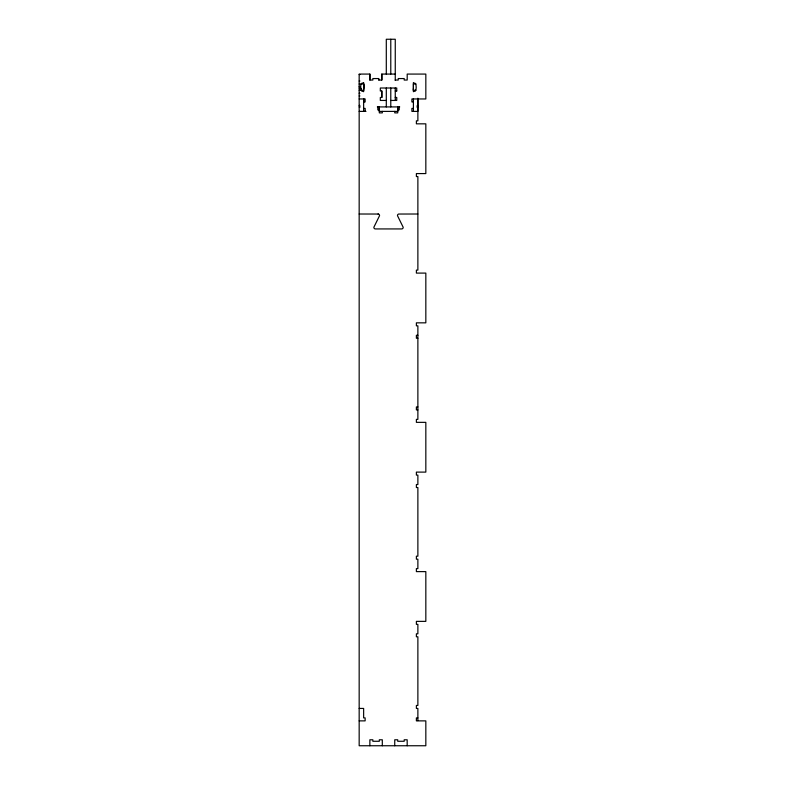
<?xml version="1.0" encoding="UTF-8"?>
<svg xmlns="http://www.w3.org/2000/svg" width="785" height="785" viewBox="0 0 785 785"><rect width="100%" height="100%" fill="white"/><g stroke="black" fill="none" stroke-linecap="round" stroke-linejoin="round"><path stroke-width="1.18" d="M413.401 88.695L413.401 90.246A1.119 1.119 0 0 0 414.519 91.364A1.119 1.119 0 0 0 415.638 90.246C416.747 88.98 416.286 80.305 413.401 83.848M417.875 98.959L417.875 111.391L411.899 111.391L411.899 108.409L413.42 108.409M378.821 80.05L381.824 80.05L381.804 74.075L395.257 74.075M359.167 74.506L359.913 74.506M395.238 80.05L398.24 80.05L398.24 78.559L404.216 78.559L404.197 80.05L407.199 80.05L407.199 74.075L425.833 74.075L425.833 98.959L411.899 98.959L411.899 101.942L413.401 101.942M359.167 81.041L359.913 81.041M359.167 84.024L363.641 84.024M416.011 84.024L413.401 84.024L413.401 90.246L416.011 90.246M359.167 86.517L359.913 86.517M359.167 88.008L360.286 88.008M359.167 90.246L363.641 90.246C366.693 80.6 358.352 80.6 361.404 90.246A1.119 1.119 0 0 0 362.523 91.364A1.119 1.119 0 0 0 363.641 90.246M386.298 100.451L380.313 100.451L380.332 97.458L381.824 97.458L381.824 90.991L380.313 90.991L380.332 88.008L396.749 88.008L396.729 90.991M395.238 90.991L396.749 90.991M359.167 93.229L359.913 93.229M359.167 95.966L359.913 95.966M395.238 97.458L396.749 97.458L396.749 100.451L390.783 100.451M359.167 98.959L365.133 98.959L365.133 101.942L363.641 101.942M359.167 105.425L359.913 105.425M417.129 105.425L417.875 105.425M359.167 106.917L360.286 106.917M377.34 106.917L399.722 106.917M416.757 106.917L417.875 106.917M363.641 108.409L365.162 108.409L365.162 111.391M379.322 109.9L377.83 109.9L377.83 106.917M397.74 109.9L399.231 109.9L399.231 106.917M359.167 111.391L365.957 111.391M359.167 214.011L378.37 214.04M417.875 214.011L398.672 214.04A1.492 1.492 0 0 0 397.514 215.747L403.156 227.199A1.492 1.492 0 0 1 401.685 228.935L375.358 228.935A1.492 1.492 0 0 1 373.886 227.199L379.528 215.747A1.492 1.492 0 0 0 378.046 214.011M417.875 335.283L416.384 335.283L416.384 338.266L417.875 338.266M417.875 406.924L416.384 406.924L416.384 409.917L417.875 409.917M359.167 708.433L363.641 708.433L363.641 717.892L365.133 717.892L365.133 720.875L359.167 720.875M417.875 717.892L416.384 717.892L416.384 720.875L425.833 720.875L425.833 745.75L359.167 745.75L359.167 74.075L369.882 74.075L369.882 80.05M361.404 88.646L361.404 90.246M417.875 98.203L417.875 120.841L416.384 120.841L416.384 123.834L425.833 123.834L425.833 173.583L416.384 173.583L416.384 176.566L417.875 176.566L417.875 270.109L416.384 270.109L416.384 273.092L425.833 273.092L425.833 322.841L416.384 322.841L416.384 325.834L417.875 325.834L417.875 419.367L416.384 419.367L416.384 422.35L425.833 422.35L425.833 472.109L416.384 472.109L416.384 475.092L417.875 475.092L417.875 484.541L416.384 484.541L416.384 487.534L417.875 487.534L417.875 556.192L416.384 556.192L416.384 559.175L417.875 559.175L417.875 568.625L416.384 568.625L416.384 571.617L425.833 571.617L425.833 621.367L416.384 621.367L416.384 624.35L417.875 624.35L417.875 633.809L416.384 633.809L416.384 636.792L417.875 636.792L417.875 705.45L416.384 705.45L416.384 708.433L417.875 708.433L417.875 720.601M413.401 82.533L413.401 91.737M413.42 98.596L413.401 111.391M407.179 745.75L407.179 739.784L404.197 739.784L404.197 741.275L397.72 741.275L397.72 739.784L394.737 739.784L394.737 745.75M395.257 80.472L395.257 39.25L386.298 39.25L386.298 74.075M395.257 88.008L395.257 100.451M394.747 111.391L394.747 112.883L397.74 112.883L397.73 106.917L397.73 111.391L379.322 111.391L379.322 106.917L379.322 112.883L382.315 112.883L382.315 111.391M390.783 39.25L390.783 74.075M390.783 88.008L390.783 106.917M386.298 88.008L386.298 106.917M382.305 745.75L382.305 739.784L379.312 739.784L379.312 741.275L372.846 741.275L372.846 739.784L369.863 739.784L369.863 745.75M381.824 74.075L381.824 80.05M381.804 90.991L381.804 97.458M378.841 80.05L378.841 78.559L372.846 78.559L372.865 80.05L369.863 80.05L369.863 74.075M363.661 98.596L363.661 102.276M363.641 82.533L363.641 91.737M363.641 98.959L363.641 111.391"/></g></svg>
